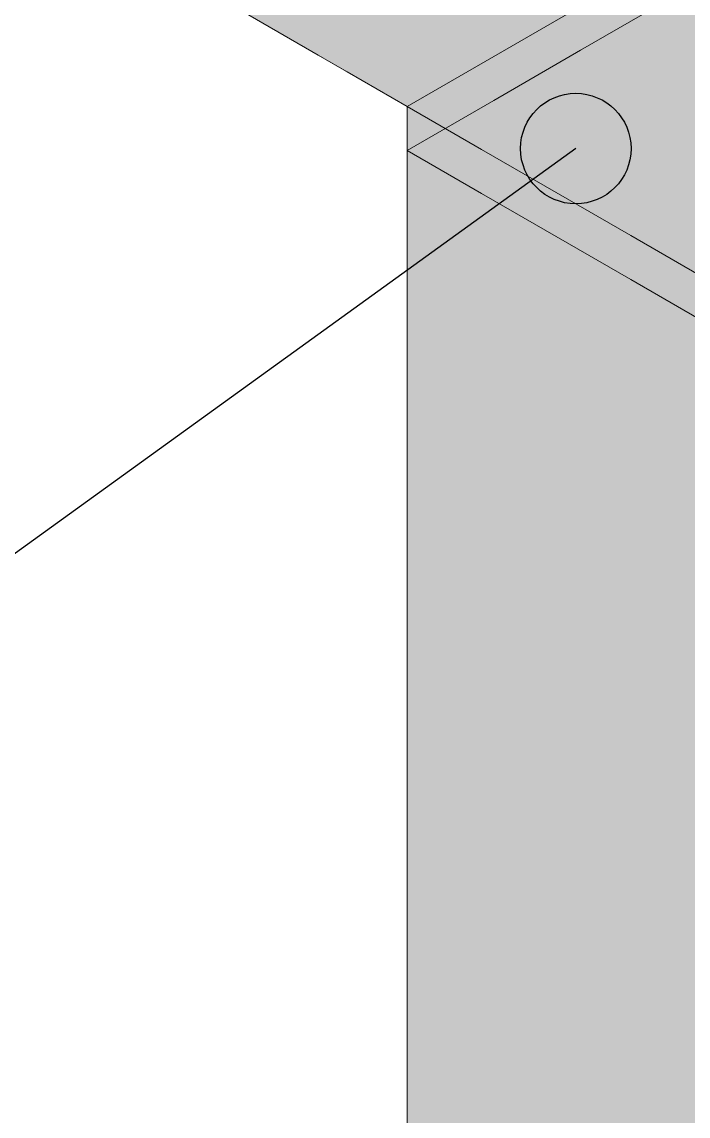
# Model space of a CAD drawing. Header units: metres. Extents: x 349021 to 349543, y 9281040 to 9281959.
# Drawn here: x 349203.2436 to 349203.3401, y 9281041.8945 to 9281042.053 of the extents above; entities that cross this region are included whole.
import ezdxf

# ---------------------------------------------------------------- set-up
doc = ezdxf.new("R2010")
doc.units = ezdxf.units.M
doc.header["$LTSCALE"] = 0.25
doc.layers.add('ISO-3D', color=7, linetype='CONTINUOUS', lineweight=13)
doc.layers.add('ISO-3D-ARISTAS', color=250, linetype='CONTINUOUS', lineweight=13)
doc.layers.add('LLAMADAS-NUM', color=30, linetype='CONTINUOUS', lineweight=25, true_color=0xc05014)

msp = doc.modelspace()

# ---------------------------------------------------------------- linework, layer by layer
at = {"layer": 'ISO-3D', "true_color": 0xafa288}
for points in [[(349203.26925, 9281042.05818), (349203.28207, 9281042.05077), (349203.26925, 9281042.07214), (349203.28207, 9281042.06474)], [(349203.32097, 9281042.05625), (349203.33176, 9281042.05001), (349203.32097, 9281042.07021), (349203.33176, 9281042.06398)], [(349203.29939, 9281042.05474), (349203.31018, 9281042.04851), (349203.29939, 9281042.06871), (349203.31018, 9281042.06248)], [(349203.28207, 9281042.05077), (349203.29073, 9281042.04578), (349203.28207, 9281042.06474), (349203.29073, 9281042.05974)], [(349203.33176, 9281042.05001), (349203.34256, 9281042.04378), (349203.33176, 9281042.06398), (349203.34256, 9281042.05775)], [(349203.31018, 9281042.04851), (349203.32097, 9281042.04228), (349203.31018, 9281042.06248), (349203.32097, 9281042.05625)], [(349203.29073, 9281042.04578), (349203.29939, 9281042.04077), (349203.29073, 9281042.05974), (349203.29939, 9281042.05474)], [(349203.32097, 9281042.04228), (349203.33176, 9281042.03605), (349203.32097, 9281042.05625), (349203.33176, 9281042.05001)], [(349203.29939, 9281042.04077), (349203.31018, 9281042.03454), (349203.29939, 9281042.05474), (349203.31018, 9281042.04851)], [(349203.33176, 9281042.03605), (349203.34256, 9281042.02982), (349203.33176, 9281042.05001), (349203.34256, 9281042.04378)], [(349203.31018, 9281042.03454), (349203.32097, 9281042.02831), (349203.31018, 9281042.04851), (349203.32097, 9281042.04228)], [(349203.32097, 9281042.02831), (349203.33176, 9281042.02208), (349203.32097, 9281042.04228), (349203.33176, 9281042.03605)], [(349203.33176, 9281042.02208), (349203.34256, 9281042.01585), (349203.33176, 9281042.03605), (349203.34256, 9281042.02982)]]:
    msp.add_solid(points, dxfattribs=at)
at = {"layer": 'ISO-3D', "true_color": 0x9e9c96}
for points in [[(349203.28613, 9281042.06291), (349203.29903, 9281042.05546), (349203.27359, 9281042.05567), (349203.28649, 9281042.04822)], [(349203.31157, 9281042.0627), (349203.32447, 9281042.05525), (349203.29903, 9281042.05546), (349203.31193, 9281042.04802)], [(349203.29903, 9281042.05546), (349203.31193, 9281042.04802), (349203.28649, 9281042.04822), (349203.29939, 9281042.04077)]]:
    msp.add_solid(points, dxfattribs=at)
at = {"layer": 'ISO-3D', "true_color": 0x22252b}
for points in [[(349203.33701, 9281042.05614), (349203.32447, 9281042.04891), (349203.33701, 9281042.06249), (349203.32447, 9281042.05525)], [(349203.32447, 9281042.04891), (349203.31193, 9281042.04166), (349203.32447, 9281042.05525), (349203.31193, 9281042.04802)], [(349203.31193, 9281042.04166), (349203.29939, 9281042.03442), (349203.31193, 9281042.04802), (349203.29939, 9281042.04077)]]:
    msp.add_solid(points, dxfattribs=at)
at = {"layer": 'ISO-3D', "true_color": 0x8e8d88}
for points in [[(349203.34955, 9281042.04941), (349203.33701, 9281042.04217), (349203.34955, 9281042.06338), (349203.33701, 9281042.05614)], [(349203.33701, 9281042.04217), (349203.32447, 9281042.03493), (349203.33701, 9281042.05614), (349203.32447, 9281042.04891)], [(349203.32447, 9281042.03493), (349203.31193, 9281042.0277), (349203.32447, 9281042.04891), (349203.31193, 9281042.04166)], [(349203.34955, 9281042.03544), (349203.33701, 9281042.0282), (349203.34955, 9281042.04941), (349203.33701, 9281042.04217)], [(349203.31193, 9281042.0277), (349203.29939, 9281042.02045), (349203.31193, 9281042.04166), (349203.29939, 9281042.03442)], [(349203.33701, 9281042.0282), (349203.32447, 9281042.02096), (349203.33701, 9281042.04217), (349203.32447, 9281042.03493)], [(349203.34955, 9281042.02148), (349203.33701, 9281042.01423), (349203.34955, 9281042.03544), (349203.33701, 9281042.0282)], [(349203.32447, 9281042.02096), (349203.31193, 9281042.01372), (349203.32447, 9281042.03493), (349203.31193, 9281042.0277)], [(349203.31193, 9281042.01372), (349203.29939, 9281042.00649), (349203.31193, 9281042.0277), (349203.29939, 9281042.02045)], [(349203.33701, 9281042.01423), (349203.32447, 9281042.00699), (349203.33701, 9281042.0282), (349203.32447, 9281042.02096)], [(349203.34955, 9281042.0075), (349203.33701, 9281042.00027), (349203.34955, 9281042.02148), (349203.33701, 9281042.01423)], [(349203.32447, 9281042.00699), (349203.31193, 9281041.99975), (349203.32447, 9281042.02096), (349203.31193, 9281042.01372)], [(349203.31193, 9281041.99975), (349203.29939, 9281041.99251), (349203.31193, 9281042.01372), (349203.29939, 9281042.00649)], [(349203.33701, 9281042.00027), (349203.32447, 9281041.99302), (349203.33701, 9281042.01423), (349203.32447, 9281042.00699)], [(349203.32447, 9281041.99302), (349203.31193, 9281041.98579), (349203.32447, 9281042.00699), (349203.31193, 9281041.99975)], [(349203.34955, 9281041.99353), (349203.33701, 9281041.98629), (349203.34955, 9281042.0075), (349203.33701, 9281042.00027)], [(349203.31193, 9281041.98579), (349203.29939, 9281041.97854), (349203.31193, 9281041.99975), (349203.29939, 9281041.99251)], [(349203.33701, 9281041.98629), (349203.32447, 9281041.97905), (349203.33701, 9281042.00027), (349203.32447, 9281041.99302)], [(349203.32447, 9281041.97905), (349203.31193, 9281041.97181), (349203.32447, 9281041.99302), (349203.31193, 9281041.98579)], [(349203.34955, 9281041.97864), (349203.33701, 9281041.9714), (349203.34955, 9281041.99353), (349203.33701, 9281041.98629)], [(349203.33701, 9281041.9714), (349203.32447, 9281041.96416), (349203.33701, 9281041.98629), (349203.32447, 9281041.97905)], [(349203.31193, 9281041.97181), (349203.29939, 9281041.96458), (349203.31193, 9281041.98579), (349203.29939, 9281041.97854)], [(349203.32447, 9281041.96416), (349203.31193, 9281041.95692), (349203.32447, 9281041.97905), (349203.31193, 9281041.97181)], [(349203.34955, 9281041.96375), (349203.33701, 9281041.95651), (349203.34955, 9281041.97864), (349203.33701, 9281041.9714)], [(349203.31193, 9281041.95692), (349203.29939, 9281041.94968), (349203.31193, 9281041.97181), (349203.29939, 9281041.96458)], [(349203.33701, 9281041.95651), (349203.32447, 9281041.94927), (349203.33701, 9281041.9714), (349203.32447, 9281041.96416)], [(349203.32447, 9281041.94927), (349203.31193, 9281041.94203), (349203.32447, 9281041.96416), (349203.31193, 9281041.95692)], [(349203.34955, 9281041.94886), (349203.33701, 9281041.94162), (349203.34955, 9281041.96375), (349203.33701, 9281041.95651)], [(349203.31193, 9281041.94203), (349203.29939, 9281041.93479), (349203.31193, 9281041.95692), (349203.29939, 9281041.94968)], [(349203.33701, 9281041.94162), (349203.32447, 9281041.93438), (349203.33701, 9281041.95651), (349203.32447, 9281041.94927)], [(349203.32447, 9281041.93438), (349203.31193, 9281041.92714), (349203.32447, 9281041.94927), (349203.31193, 9281041.94203)], [(349203.34955, 9281041.93397), (349203.33701, 9281041.92673), (349203.34955, 9281041.94886), (349203.33701, 9281041.94162)], [(349203.31193, 9281041.92714), (349203.29939, 9281041.9199), (349203.31193, 9281041.94203), (349203.29939, 9281041.93479)], [(349203.33701, 9281041.92673), (349203.32447, 9281041.91949), (349203.33701, 9281041.94162), (349203.32447, 9281041.93438)], [(349203.32447, 9281041.91949), (349203.31193, 9281041.91225), (349203.32447, 9281041.93438), (349203.31193, 9281041.92714)], [(349203.34955, 9281041.91908), (349203.33701, 9281041.91184), (349203.34955, 9281041.93397), (349203.33701, 9281041.92673)], [(349203.31193, 9281041.91225), (349203.29939, 9281041.90501), (349203.31193, 9281041.92714), (349203.29939, 9281041.9199)], [(349203.33701, 9281041.91184), (349203.32447, 9281041.9046), (349203.33701, 9281041.92673), (349203.32447, 9281041.91949)], [(349203.32447, 9281041.9046), (349203.31193, 9281041.89736), (349203.32447, 9281041.91949), (349203.31193, 9281041.91225)], [(349203.34955, 9281041.90419), (349203.33701, 9281041.89695), (349203.34955, 9281041.91908), (349203.33701, 9281041.91184)], [(349203.31193, 9281041.89736), (349203.29939, 9281041.89012), (349203.31193, 9281041.91225), (349203.29939, 9281041.90501)], [(349203.33701, 9281041.89695), (349203.32447, 9281041.88971), (349203.33701, 9281041.91184), (349203.32447, 9281041.9046)], [(349203.32447, 9281041.88971), (349203.31193, 9281041.88247), (349203.32447, 9281041.9046), (349203.31193, 9281041.89736)], [(349203.34955, 9281041.8893), (349203.33701, 9281041.88206), (349203.34955, 9281041.90419), (349203.33701, 9281041.89695)], [(349203.31193, 9281041.88247), (349203.29939, 9281041.87523), (349203.31193, 9281041.89736), (349203.29939, 9281041.89012)], [(349203.33701, 9281041.88206), (349203.32447, 9281041.87482), (349203.33701, 9281041.89695), (349203.32447, 9281041.88971)]]:
    msp.add_solid(points, dxfattribs=at)
at = {"layer": 'ISO-3D', "true_color": 0x4d525e}
for points in [[(349203.29939, 9281042.03442), (349203.31018, 9281042.02819), (349203.29939, 9281042.04077), (349203.31018, 9281042.03454)], [(349203.31018, 9281042.02819), (349203.32097, 9281042.02196), (349203.31018, 9281042.03454), (349203.32097, 9281042.02831)], [(349203.32097, 9281042.02196), (349203.33176, 9281042.01573), (349203.32097, 9281042.02831), (349203.33176, 9281042.02208)], [(349203.33176, 9281042.01573), (349203.34256, 9281042.0095), (349203.33176, 9281042.02208), (349203.34256, 9281042.01585)]]:
    msp.add_solid(points, dxfattribs=at)
at = {"layer": 'ISO-3D', "true_color": 0xb7aa8e}
for points in [[(349203.29939, 9281042.02321), (349203.31018, 9281042.01698), (349203.29939, 9281042.03442), (349203.31018, 9281042.02819)], [(349203.31018, 9281042.01698), (349203.32097, 9281042.01075), (349203.31018, 9281042.02819), (349203.32097, 9281042.02196)], [(349203.29939, 9281042.01199), (349203.31018, 9281042.00576), (349203.29939, 9281042.02321), (349203.31018, 9281042.01698)], [(349203.32097, 9281042.01075), (349203.33176, 9281042.00451), (349203.32097, 9281042.02196), (349203.33176, 9281042.01573)], [(349203.31018, 9281042.00576), (349203.32097, 9281041.99953), (349203.31018, 9281042.01698), (349203.32097, 9281042.01075)], [(349203.33176, 9281042.00451), (349203.34256, 9281041.99828), (349203.33176, 9281042.01573), (349203.34256, 9281042.0095)], [(349203.29939, 9281042.00078), (349203.31018, 9281041.99454), (349203.29939, 9281042.01199), (349203.31018, 9281042.00576)], [(349203.32097, 9281041.99953), (349203.33176, 9281041.9933), (349203.32097, 9281042.01075), (349203.33176, 9281042.00451)], [(349203.31018, 9281041.99454), (349203.32097, 9281041.98831), (349203.31018, 9281042.00576), (349203.32097, 9281041.99953)], [(349203.33176, 9281041.9933), (349203.34256, 9281041.98707), (349203.33176, 9281042.00451), (349203.34256, 9281041.99828)], [(349203.29939, 9281041.98871), (349203.31018, 9281041.98248), (349203.29939, 9281042.00078), (349203.31018, 9281041.99454)], [(349203.32097, 9281041.98831), (349203.33176, 9281041.98208), (349203.32097, 9281041.99953), (349203.33176, 9281041.9933)], [(349203.31018, 9281041.98248), (349203.32097, 9281041.97625), (349203.31018, 9281041.99454), (349203.32097, 9281041.98831)], [(349203.33176, 9281041.98208), (349203.34256, 9281041.97585), (349203.33176, 9281041.9933), (349203.34256, 9281041.98707)], [(349203.29939, 9281041.97664), (349203.31018, 9281041.97041), (349203.29939, 9281041.98871), (349203.31018, 9281041.98248)], [(349203.32097, 9281041.97625), (349203.33176, 9281041.97001), (349203.32097, 9281041.98831), (349203.33176, 9281041.98208)], [(349203.31018, 9281041.97041), (349203.32097, 9281041.96418), (349203.31018, 9281041.98248), (349203.32097, 9281041.97625)], [(349203.33176, 9281041.97001), (349203.34256, 9281041.96378), (349203.33176, 9281041.98208), (349203.34256, 9281041.97585)], [(349203.29939, 9281041.96458), (349203.31018, 9281041.95834), (349203.29939, 9281041.97664), (349203.31018, 9281041.97041)], [(349203.32097, 9281041.96418), (349203.33176, 9281041.95795), (349203.32097, 9281041.97625), (349203.33176, 9281041.97001)], [(349203.31018, 9281041.95834), (349203.32097, 9281041.95211), (349203.31018, 9281041.97041), (349203.32097, 9281041.96418)], [(349203.33176, 9281041.95795), (349203.34256, 9281041.95172), (349203.33176, 9281041.97001), (349203.34256, 9281041.96378)], [(349203.29939, 9281041.94968), (349203.31018, 9281041.94345), (349203.29939, 9281041.96458), (349203.31018, 9281041.95834)], [(349203.32097, 9281041.95211), (349203.33176, 9281041.94588), (349203.32097, 9281041.96418), (349203.33176, 9281041.95795)], [(349203.31018, 9281041.94345), (349203.32097, 9281041.93722), (349203.31018, 9281041.95834), (349203.32097, 9281041.95211)], [(349203.33176, 9281041.94588), (349203.34256, 9281041.93965), (349203.33176, 9281041.95795), (349203.34256, 9281041.95172)], [(349203.32097, 9281041.93722), (349203.33176, 9281041.93099), (349203.32097, 9281041.95211), (349203.33176, 9281041.94588)], [(349203.29939, 9281041.93479), (349203.31018, 9281041.92856), (349203.29939, 9281041.94968), (349203.31018, 9281041.94345)], [(349203.33176, 9281041.93099), (349203.34256, 9281041.92476), (349203.33176, 9281041.94588), (349203.34256, 9281041.93965)], [(349203.31018, 9281041.92856), (349203.32097, 9281041.92233), (349203.31018, 9281041.94345), (349203.32097, 9281041.93722)], [(349203.32097, 9281041.92233), (349203.33176, 9281041.9161), (349203.32097, 9281041.93722), (349203.33176, 9281041.93099)], [(349203.29939, 9281041.9199), (349203.31018, 9281041.91367), (349203.29939, 9281041.93479), (349203.31018, 9281041.92856)], [(349203.33176, 9281041.9161), (349203.34256, 9281041.90987), (349203.33176, 9281041.93099), (349203.34256, 9281041.92476)], [(349203.31018, 9281041.91367), (349203.32097, 9281041.90744), (349203.31018, 9281041.92856), (349203.32097, 9281041.92233)], [(349203.32097, 9281041.90744), (349203.33176, 9281041.90121), (349203.32097, 9281041.92233), (349203.33176, 9281041.9161)], [(349203.29939, 9281041.90501), (349203.31018, 9281041.89878), (349203.29939, 9281041.9199), (349203.31018, 9281041.91367)], [(349203.33176, 9281041.90121), (349203.34256, 9281041.89498), (349203.33176, 9281041.9161), (349203.34256, 9281041.90987)], [(349203.31018, 9281041.89878), (349203.32097, 9281041.89255), (349203.31018, 9281041.91367), (349203.32097, 9281041.90744)], [(349203.32097, 9281041.89255), (349203.33176, 9281041.88632), (349203.32097, 9281041.90744), (349203.33176, 9281041.90121)], [(349203.29939, 9281041.89012), (349203.31018, 9281041.88389), (349203.29939, 9281041.90501), (349203.31018, 9281041.89878)], [(349203.33176, 9281041.88632), (349203.34256, 9281041.88009), (349203.33176, 9281041.90121), (349203.34256, 9281041.89498)], [(349203.31018, 9281041.88389), (349203.32097, 9281041.87766), (349203.31018, 9281041.89878), (349203.32097, 9281041.89255)]]:
    msp.add_solid(points, dxfattribs=at)
at = {"layer": 'ISO-3D-ARISTAS', "color": 250}
for p, q in [((349203.26925, 9281042.05818), (349203.28207, 9281042.05077)), ((349203.32447, 9281042.04891), (349203.33701, 9281042.05614)), ((349203.33701, 9281042.05614), (349203.32447, 9281042.04891)), ((349203.28649, 9281042.04822), (349203.27359, 9281042.05567)), ((349203.32447, 9281042.05525), (349203.31193, 9281042.04802)), ((349203.31193, 9281042.04802), (349203.32447, 9281042.05525)), ((349203.28207, 9281042.05077), (349203.29073, 9281042.04578)), ((349203.29939, 9281042.04077), (349203.28649, 9281042.04822)), ((349203.31193, 9281042.04802), (349203.29939, 9281042.04077)), ((349203.29939, 9281042.04077), (349203.31193, 9281042.04802)), ((349203.31193, 9281042.04166), (349203.32447, 9281042.04891)), ((349203.32447, 9281042.04891), (349203.31193, 9281042.04166)), ((349203.29073, 9281042.04578), (349203.29939, 9281042.04077)), ((349203.29939, 9281042.03442), (349203.31193, 9281042.04166)), ((349203.31193, 9281042.04166), (349203.29939, 9281042.03442)), ((349203.29939, 9281042.03442), (349203.29939, 9281042.04077)), ((349203.31018, 9281042.03454), (349203.29939, 9281042.04077)), ((349203.29939, 9281042.04077), (349203.29939, 9281042.03442)), ((349203.29939, 9281042.04077), (349203.31018, 9281042.03454)), ((349203.29939, 9281042.02045), (349203.29939, 9281042.03442)), ((349203.31018, 9281042.02819), (349203.29939, 9281042.03442)), ((349203.29939, 9281042.03442), (349203.29939, 9281042.02321)), ((349203.29939, 9281042.03442), (349203.31018, 9281042.02819)), ((349203.32097, 9281042.02831), (349203.31018, 9281042.03454)), ((349203.31018, 9281042.03454), (349203.32097, 9281042.02831)), ((349203.32097, 9281042.02196), (349203.31018, 9281042.02819)), ((349203.31018, 9281042.02819), (349203.32097, 9281042.02196)), ((349203.33176, 9281042.02208), (349203.32097, 9281042.02831)), ((349203.32097, 9281042.02831), (349203.33176, 9281042.02208)), ((349203.29939, 9281042.02321), (349203.29939, 9281042.01199)), ((349203.33176, 9281042.01573), (349203.32097, 9281042.02196)), ((349203.32097, 9281042.02196), (349203.33176, 9281042.01573)), ((349203.34256, 9281042.01585), (349203.33176, 9281042.02208)), ((349203.33176, 9281042.02208), (349203.34256, 9281042.01585)), ((349203.29939, 9281042.00649), (349203.29939, 9281042.02045)), ((349203.34256, 9281042.0095), (349203.33176, 9281042.01573)), ((349203.33176, 9281042.01573), (349203.34256, 9281042.0095)), ((349203.29939, 9281042.01199), (349203.29939, 9281042.00078)), ((349203.29939, 9281041.99251), (349203.29939, 9281042.00649)), ((349203.29939, 9281042.00078), (349203.29939, 9281041.98871)), ((349203.29939, 9281041.97854), (349203.29939, 9281041.99251)), ((349203.29939, 9281041.98871), (349203.29939, 9281041.97664)), ((349203.29939, 9281041.96458), (349203.29939, 9281041.97854)), ((349203.29939, 9281041.97664), (349203.29939, 9281041.96458)), ((349203.29939, 9281041.94968), (349203.29939, 9281041.96458)), ((349203.29939, 9281041.96458), (349203.29939, 9281041.94968)), ((349203.29939, 9281041.93479), (349203.29939, 9281041.94968)), ((349203.29939, 9281041.94968), (349203.29939, 9281041.93479)), ((349203.29939, 9281041.9199), (349203.29939, 9281041.93479)), ((349203.29939, 9281041.93479), (349203.29939, 9281041.9199)), ((349203.29939, 9281041.90501), (349203.29939, 9281041.9199)), ((349203.29939, 9281041.9199), (349203.29939, 9281041.90501)), ((349203.29939, 9281041.89012), (349203.29939, 9281041.90501)), ((349203.29939, 9281041.90501), (349203.29939, 9281041.89012))]:
    msp.add_line(p, q, dxfattribs=at)
at = {"layer": 'LLAMADAS-NUM'}
msp.add_line((349203.32381, 9281042.03468), (349202.96381, 9281041.77468), dxfattribs=at)
msp.add_circle((349203.32381, 9281042.03468), 0.008, dxfattribs=at)

doc.saveas('drawing.dxf')
